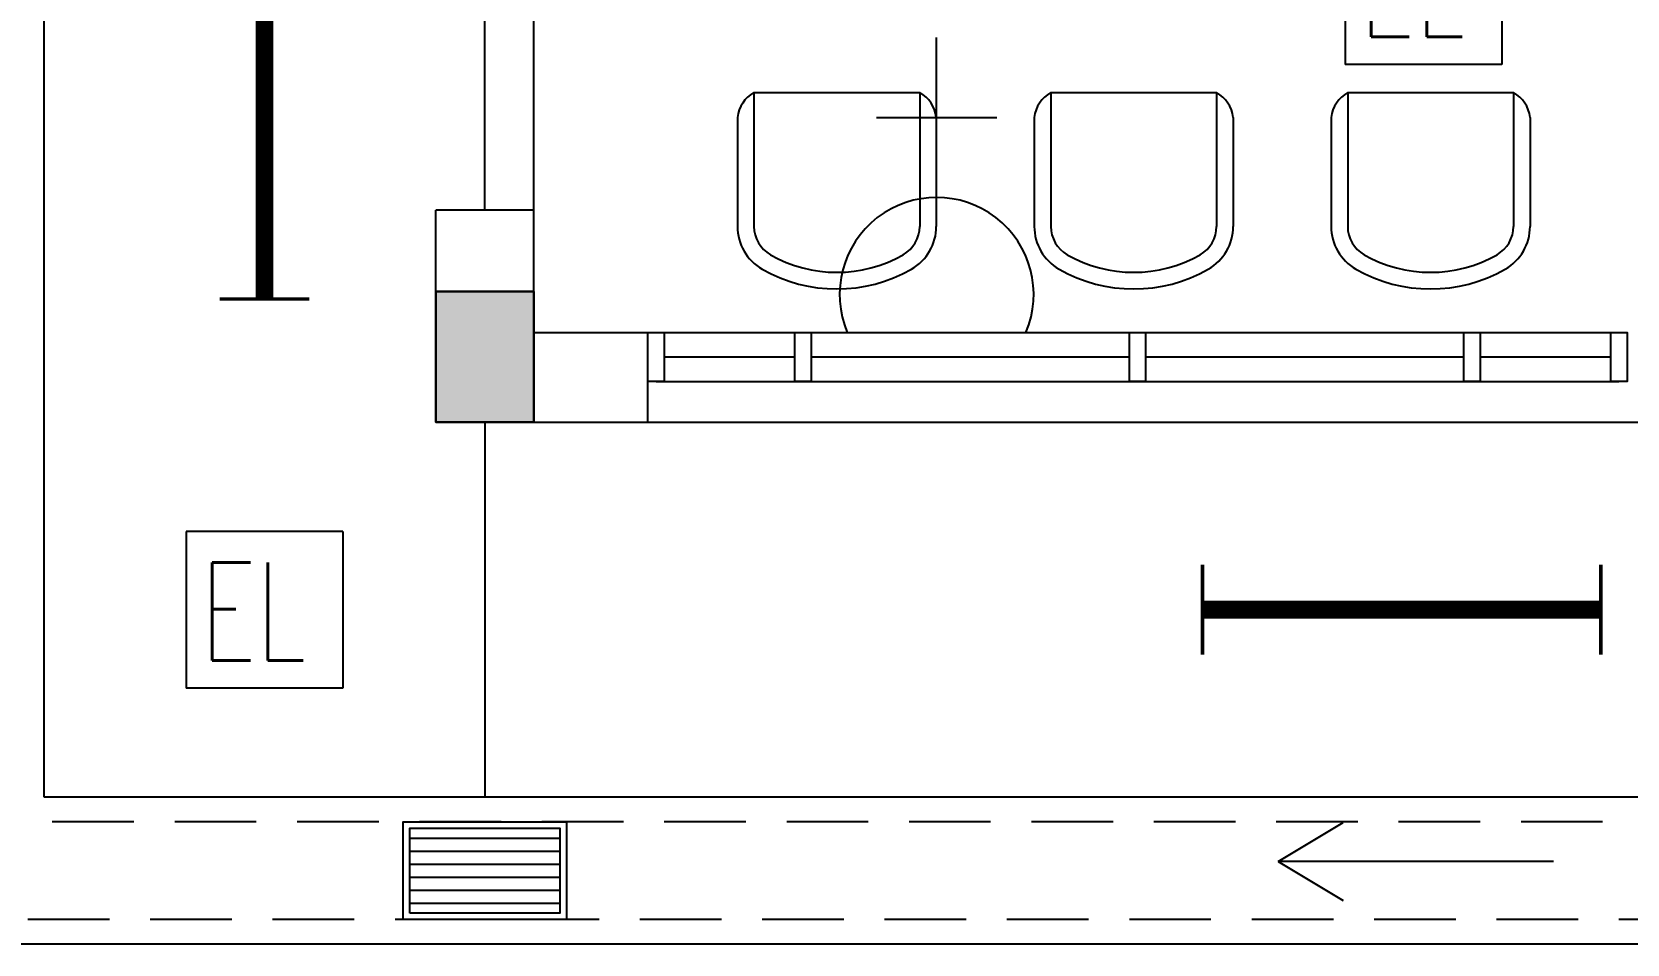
# Model space of a CAD drawing. Header units: inches. Extents: x 16928 to 514628, y -1471 to 241387.
# Drawn here: x 46326 to 51214, y 23885 to 26682 of the extents above; entities that cross this region are included whole.
import ezdxf

# ---------------------------------------------------------------- set-up
doc = ezdxf.new("R2010")
doc.units = ezdxf.units.IN
doc.header["$MEASUREMENT"] = 0
doc.linetypes.add('DASHED2', pattern=[0.375, 0.25, -0.125])
for name, color, linetype in [('Cabinet', 8, 'Continuous'), ('drain', 8, 'Continuous'), ('dxt_text', 4, 'Continuous'), ('ELECT', 6, 'Continuous'), ('FITTING', 8, 'Continuous'), ('LW', 2, 'Continuous'), ('MSGRATING', 8, 'Continuous'), ('TB', 8, 'Continuous'), ('WALL', 1, 'Continuous'), ('WIN', 9, 'Continuous')]:
    doc.layers.add(name, color=color, linetype=linetype)
doc.layers.add('COLUMN', color=8, linetype='Continuous', lineweight=30)
doc.styles.add('ROMANS', font='ROMANS', dxfattribs={"width": 0.7})

# ---------------------------------------------------------------- blocks, each defined once
blk = doc.blocks.new('ARR')
at = {"layer": 'drain'}
for p, q in [((-2150568.8, -694433.7), (-2150768.5, -694314.1)), ((-2151412.9, -694433.7), (-2150568.8, -694433.7)), ((-2150568.8, -694433.7), (-2150768.5, -694553.3))]:
    blk.add_line(p, q, dxfattribs=at)
blk = doc.blocks.new('WIN')
at = {"layer": 'WIN', "color": 1}
for p, q in [((-2479668.1, -915154.6), (-2476718.1, -915154.6)), ((-2479643.1, -915229.6), (-2479243.1, -915229.6)), ((-2479193.1, -915229.6), (-2478218.1, -915229.6)), ((-2478168.1, -915229.6), (-2477193.1, -915229.6)), ((-2477143.1, -915229.6), (-2476743.1, -915229.6)), ((-2479668.1, -915304.6), (-2476718.1, -915304.6))]:
    blk.add_line(p, q, dxfattribs=at)
for points in [[(-2479693.1, -915304.6), (-2479643.1, -915304.6), (-2479643.1, -915154.6), (-2479693.1, -915154.6)], [(-2479243.1, -915304.6), (-2479193.1, -915304.6), (-2479193.1, -915154.6), (-2479243.1, -915154.6)], [(-2478218.1, -915304.6), (-2478168.1, -915304.6), (-2478168.1, -915154.6), (-2478218.1, -915154.6)], [(-2477193.1, -915304.6), (-2477143.1, -915304.6), (-2477143.1, -915154.6), (-2477193.1, -915154.6)], [(-2476743.1, -915304.6), (-2476693.1, -915304.6), (-2476693.1, -915154.6), (-2476743.1, -915154.6)]]:
    blk.add_lwpolyline(points, close=True, dxfattribs=at)
blk = doc.blocks.new('meja mesyuarat')
at = {"color": 8}
for p, q in [((-1802, -2689.9), (-1294, -2689.9)), ((-1802, -2689.9), (-1802, -3099.9)), ((-1294, -2689.9), (-1294, -3099.9)), ((-892.4, -2689.9), (-384.4, -2689.9)), ((-892.4, -2689.9), (-892.4, -3099.9)), ((-384.4, -2689.9), (-384.4, -3099.9)), ((17.2, -2689.9), (525.2, -2689.9)), ((17.2, -2689.9), (17.2, -3099.9)), ((525.2, -2689.9), (525.2, -3099.9)), ((-1852.8, -2766.1), (-1852.8, -3100)), ((-1243.2, -2766.1), (-1243.2, -3100)), ((-943.2, -2766.1), (-943.2, -3100)), ((-333.6, -2766.1), (-333.6, -3100)), ((-33.6, -2766.1), (-33.6, -3100)), ((576, -2766.1), (576, -3100))]:
    blk.add_line(p, q, dxfattribs=at)
for centre, radius, start, end in [((-1752.3, -2778), 101.2, 119.3981, 173.2217), ((-1343.7, -2778), 101.2, 6.7783, 60.6019), ((-842.7, -2778), 101.2, 119.3981, 173.2217), ((-434.1, -2778), 101.2, 6.7783, 60.6019), ((66.9, -2778), 101.2, 119.3981, 173.2217), ((475.5, -2778), 101.2, 6.7783, 60.6019), ((-1701.8, -3100), 151, 180, 240.3254), ((-1702, -3099.9), 100, 180, 240.283), ((-1394, -3099.9), 100, 299.717, 0), ((-1394.2, -3100), 151, 299.6746, 0), ((-792.2, -3100), 151, 180, 240.3254), ((-792.4, -3099.9), 100, 180, 240.283), ((-484.4, -3099.9), 100, 299.717, 0), ((-484.6, -3100), 151, 299.6746, 0), ((117.4, -3100), 151, 180, 240.3254), ((117.2, -3099.9), 100, 180, 240.283), ((425.2, -3099.9), 100, 299.717, 0), ((425, -3100), 151, 299.6746, 0), ((-1548, -2830.1), 410.7, 240.283, 299.717), ((-638.4, -2830.1), 410.7, 240.283, 299.717), ((271.2, -2830.1), 410.7, 240.283, 299.717), ((-1548, -2830.1), 461.7, 240.3254, 299.6746), ((-638.4, -2830.1), 461.7, 240.3254, 299.6746), ((271.2, -2830.1), 461.7, 240.3254, 299.6746)]:
    blk.add_arc(centre, radius, start, end, dxfattribs=at)
blk = doc.blocks.new('1 X 8W EL')
at = {"layer": 'ELECT', "color": 6}
for p, q in [((-240, 240), (-240, -240)), ((240, 240), (-240, 240)), ((240, 240), (240, -240)), ((240, -240), (-240, -240))]:
    blk.add_line(p, q, dxfattribs=at)
at = {"layer": 'ELECT', "color": 6, "style": 'ROMANS', "width": 0.7}
blk.add_text('EL', height=300, dxfattribs=at).set_placement((-196.2, -155.6))
blk = doc.blocks.new('YBC 1X36')
at = {"layer": 'FITTING', "color": 3}
for points, const_width in [([(-610, 137.6), (-610, -137.6)], 10.9), ([(610, 137.6), (610, -137.6)], 10.9), ([(-610, 0), (610, 0)], 54.6)]:
    blk.add_lwpolyline(points, dxfattribs=dict(at, const_width=const_width))
blk = doc.blocks.new('13A SSO 300mm')
at = {"layer": 'ELECT', "color": 6}
for p, q in [((0, 413.8), (0, 904.4)), ((-184, 659.1), (184, 659.1)), ((-297.4, 0), (297.4, 0))]:
    blk.add_line(p, q, dxfattribs=at)
blk.add_arc((0, 116.3), 297.4, 336.9763, 203.0237, dxfattribs=at)

msp = doc.modelspace()

# ---------------------------------------------------------------- linework, layer by layer
at = {"layer": 'COLUMN'}
msp.add_lwpolyline([(47563.6, 25885.5), (47863.6, 25885.5), (47863.6, 25485.5), (47563.6, 25485.5)], close=True, dxfattribs=at)
msp.add_solid([(47563.6, 25885.5), (47863.6, 25885.5), (47563.6, 25485.5), (47863.6, 25485.5)], dxfattribs=at)
at = {"layer": 'drain', "linetype": 'DASHED2', "ltscale": 1000}
for points in [[(55863.6, 60410.5), (66938.6, 60410.5), (66938.6, 57910.5), (70938.6, 57910.5), (70938.6, 42460.5), (68938.6, 42460.5), (68938.6, 39485.5), (72438.6, 39485.5), (72438.6, 30960.5), (70938.6, 30960.5), (70938.6, 23960.5), (45988.6, 23960.5), (45988.6, 34410.5)], [(55863.6, 60110.5), (66638.6, 60110.5), (66638.6, 57610.5), (70638.6, 57610.5), (70638.6, 42760.5), (68638.6, 42760.5), (68638.6, 39185.5), (72138.6, 39185.5), (72138.6, 31260.5), (70638.6, 31260.5), (70638.6, 24260.5), (46288.6, 24260.5), (46288.6, 34110.5)]]:
    msp.add_lwpolyline(points, dxfattribs=at)
at = {"layer": 'dxt_text'}
msp.add_line((47713.6, 25485.5), (47713.6, 24335.5), dxfattribs=at)
at = {"layer": 'LW'}
for p, q in [((46363.6, 24335.5), (46363.6, 34035.5)), ((59313.6, 24335.5), (46363.6, 24335.5))]:
    msp.add_line(p, q, dxfattribs=at)
msp.add_lwpolyline([(59313.6, 23885.5), (45913.6, 23885.5), (45913.6, 34485.5)], dxfattribs=at)
at = {"layer": 'MSGRATING'}
for p, q in [((47483.6, 24210.5), (47943.6, 24210.5)), ((47483.6, 24170.5), (47943.6, 24170.5)), ((47483.6, 24130.5), (47943.6, 24130.5)), ((47483.6, 24090.5), (47943.6, 24090.5)), ((47483.6, 24050.5), (47943.6, 24050.5)), ((47483.6, 24010.5), (47943.6, 24010.5))]:
    msp.add_line(p, q, dxfattribs=at)
for points in [[(47463.6, 23960.5), (47463.6, 24260.5), (47963.6, 24260.5), (47963.6, 23960.5)], [(47483.6, 23980.5), (47483.6, 24240.5), (47943.6, 24240.5), (47943.6, 23980.5)]]:
    msp.add_lwpolyline(points, close=True, dxfattribs=at)
at = {"layer": 'WALL'}
for p, q in [((47863.6, 25885.5), (47863.6, 32485.5)), ((47713.6, 26135.5), (47713.6, 32235.5)), ((47863.6, 26135.5), (47563.6, 26135.5)), ((47563.6, 25485.5), (47563.6, 26135.5)), ((47863.6, 25760.5), (48213.6, 25760.5)), ((48213.6, 25485.5), (48213.6, 25760.5)), ((47563.6, 25485.5), (48213.6, 25485.5))]:
    msp.add_line(p, q, dxfattribs=at)
at = {"layer": 'WIN'}
msp.add_line((48213.6, 25485.5), (54613.6, 25485.5), dxfattribs=at)

# ---------------------------------------------------------------- block references
at = {"layer": 'Cabinet'}
msp.add_blockref('meja mesyuarat', (50340.3, 29185.5), dxfattribs=at)
at = {"layer": 'drain', "rotation": 180}
msp.add_blockref('ARR', (-2100424.4, -670295.3), dxfattribs=at)
at = {"layer": 'dxt_text', "rotation": 270}
msp.add_blockref('YBC 1X36', (47038.6, 26473), dxfattribs=at)
at = {"layer": 'dxt_text'}
for name, p in [('1 X 8W EL', (50589.4, 26821.6)), ('1 X 8W EL', (47038.6, 24910.5)), ('YBC 1X36', (50522.9, 24910.5))]:
    msp.add_blockref(name, p, dxfattribs=at)
at = {"layer": 'TB', "color": 6, "linetype": 'Continuous'}
msp.add_blockref('13A SSO 300mm', (49098.1, 25760.5), dxfattribs=at)
at = {"layer": 'WIN', "xscale": -1, "rotation": 180}
msp.add_blockref('WIN', (2527906.6, -889544.1), dxfattribs=at)

doc.saveas('drawing.dxf')
